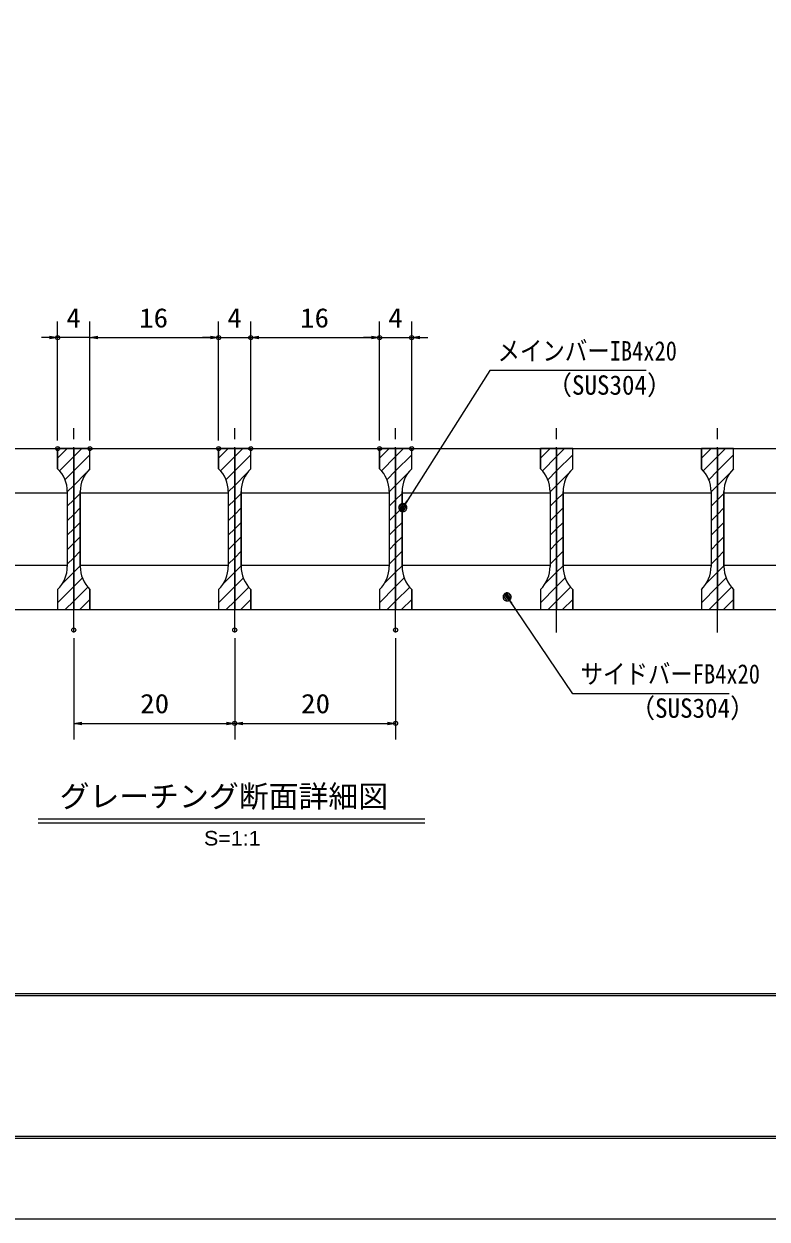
# Model space of a CAD drawing. Units: millimetres, scale not verified, with parts at other scales. Extents: x -1050 to 1050, y -742 to 742.
# Drawn here: x -626 to -165, y -742 to 0 of the extents above; entities that cross this region are included whole.
import ezdxf
from ezdxf.enums import TextEntityAlignment as Align

# ---------------------------------------------------------------- set-up
doc = ezdxf.new("R2010")
doc.units = ezdxf.units.MM
doc.header["$LTSCALE"] = 5
doc.header["$PDMODE"] = 32
doc.header["$PDSIZE"] = 2.5
doc.linetypes.add('CHAIN1', pattern=[8, 5, -1, 1, -1])
for name, color, linetype, lineweight in [('0-0_7-図\u3000枠', 4, 'Continuous', 9), ('0-3_寸法注釈', 2, 'Continuous', 9), ('0-4_0', 2, 'Continuous', 9), ('0-5_DEFPOINTS', 134, 'Continuous', 9), ('0-6_蓋', 5, 'Continuous', 9), ('0-7_中心線', 6, 'CHAIN1', 9), ('0-9_ハッチング', 4, 'Continuous', 9)]:
    doc.layers.add(name, color=color, linetype=linetype, lineweight=lineweight)
doc.styles.add('HG丸ｺﾞｼｯｸM-PRO', font='')
doc.styles.add('ＭＳ ゴシック', font='')
doc.styles.get('HG丸ｺﾞｼｯｸM-PRO').set_extended_font_data('HG丸ｺﾞｼｯｸM-PRO')
doc.styles.get('ＭＳ ゴシック').set_extended_font_data('MS Gothic')

# ---------------------------------------------------------------- blocks, each defined once
blk = doc.blocks.new('_OPEN')
at = {"layer": '0-4_0'}
blk.add_line((0, 0), (-5, 0), dxfattribs=at)
blk.add_lwpolyline([(-5, 0.833), (0, 0), (-5, -0.833)], dxfattribs=at)
blk = doc.blocks.new('_Dot')
at = {"layer": '0-4_0'}
for p, q in [((-2.5, 0), (-5, 0)), ((2.445, 0.5), (-2.445, 0.5)), ((1.997, 1.5), (-1.997, 1.5)), ((2.289, -0.995), (-2.289, -0.995)), ((1.499, -1.995), (-1.499, -1.995))]:
    blk.add_line(p, q, dxfattribs=at)
for points in [[(2.5, 0), (2.48, 0.313), (2.421, 0.622), (2.324, 0.92), (2.191, 1.204), (2.023, 1.469), (1.822, 1.711), (1.594, 1.926), (1.34, 2.111), (1.064, 2.262), (0.773, 2.378), (0.468, 2.456), (0.157, 2.495), (-0.157, 2.495), (-0.468, 2.456), (-0.773, 2.378), (-1.064, 2.262), (-1.34, 2.111), (-1.594, 1.926), (-1.822, 1.711), (-2.023, 1.469), (-2.191, 1.204), (-2.324, 0.92), (-2.421, 0.622), (-2.48, 0.313), (-2.5, 0), (0, 0)], [(-2.5, 0), (-2.48, -0.313), (-2.421, -0.622), (-2.324, -0.92), (-2.191, -1.204), (-2.023, -1.469), (-1.822, -1.711), (-1.594, -1.926), (-1.34, -2.111), (-1.064, -2.262), (-0.773, -2.378), (-0.468, -2.456), (-0.157, -2.495), (0.157, -2.495), (0.468, -2.456), (0.773, -2.378), (1.064, -2.262), (1.34, -2.111), (1.594, -1.926), (1.822, -1.711), (2.023, -1.469), (2.191, -1.204), (2.324, -0.92), (2.421, -0.622), (2.48, -0.313), (2.5, 0), (0, 0)]]:
    blk.add_lwpolyline(points, close=True, dxfattribs=at)

msp = doc.modelspace()

# ---------------------------------------------------------------- linework, layer by layer
at = {"layer": '0-0_7-図\u3000枠'}
for p, q in [((998.75, -602.5), (-973.75, -602.5)), ((998.75, -603.75), (-973.75, -603.75)), ((1000, -692.5), (-975, -692.5)), ((998.75, -691.25), (-973.75, -691.25))]:
    msp.add_line(p, q, dxfattribs=at)
at = {"layer": '0-3_寸法注釈'}
for p, q in [((-605.45, -258.808), (-605.45, -184.9)), ((-585.45, -258.808), (-585.45, -184.9)), ((-585.45, -258.808), (-585.45, -184.9)), ((-505.45, -258.808), (-505.45, -184.9)), ((-505.45, -258.808), (-505.45, -184.9)), ((-485.45, -258.808), (-485.45, -184.9)), ((-485.45, -258.808), (-485.45, -184.9)), ((-405.45, -258.808), (-405.45, -184.9)), ((-405.45, -258.808), (-405.45, -184.9)), ((-385.45, -258.808), (-385.45, -184.9)), ((-610.45, -194.9), (-615.45, -194.9)), ((-585.45, -194.9), (-605.45, -194.9)), ((-580.45, -194.9), (-510.45, -194.9)), ((-580.45, -194.9), (-575.45, -194.9)), ((-510.45, -194.9), (-515.45, -194.9)), ((-505.45, -194.9), (-485.45, -194.9)), ((-480.45, -194.9), (-410.45, -194.9)), ((-480.45, -194.9), (-475.45, -194.9)), ((-410.45, -194.9), (-415.45, -194.9)), ((-405.45, -194.9), (-385.45, -194.9)), ((-380.45, -194.9), (-375.45, -194.9)), ((-595.45, -381.51), (-595.45, -444.529)), ((-495.45, -381.51), (-495.45, -444.529)), ((-495.45, -381.51), (-495.45, -444.529)), ((-395.45, -381.51), (-395.45, -444.529)), ((-590.45, -434.529), (-500.45, -434.529)), ((-490.45, -434.529), (-400.45, -434.529)), ((-617.576, -493.827), (-377.371, -493.827)), ((-617.576, -496.327), (-377.371, -496.327))]:
    msp.add_line(p, q, dxfattribs=at)
for points in [[(-239.764, -215.417), (-336.954, -215.417), (-390.465, -299.666)], [(-188.143, -416.117), (-285.333, -416.117), (-325.643, -356.797)]]:
    msp.add_lwpolyline(points, dxfattribs=at)
at = {"layer": '0-5_DEFPOINTS'}
msp.add_lwpolyline([(-1050, -742.5), (-1050, 742.5), (1050, 742.5), (1050, -742.5)], close=True, dxfattribs=at)
for p in [(-605.45, -194.9), (-505.45, -194.9), (-485.45, -194.9), (-405.45, -194.9), (-385.45, -194.9), (-605.45, -263.808), (-585.45, -263.808), (-505.45, -263.808), (-485.45, -263.808), (-405.45, -263.808), (-385.45, -263.808), (-595.45, -376.51), (-495.45, -376.51), (-395.45, -376.51), (-495.45, -434.529), (-395.45, -434.529)]:
    msp.add_point(p, dxfattribs=at)
at = {"layer": '0-6_蓋'}
for p, q in [((-880.45, -263.808), (-110.45, -263.808)), ((-585.45, -263.808), (-605.45, -263.808)), ((-605.45, -276.308), (-605.45, -263.808)), ((-585.45, -276.308), (-585.45, -263.808)), ((-485.45, -263.808), (-505.45, -263.808)), ((-505.45, -276.308), (-505.45, -263.808)), ((-485.45, -276.308), (-485.45, -263.808)), ((-405.45, -276.308), (-405.45, -263.808)), ((-285.45, -263.808), (-305.45, -263.808)), ((-305.45, -276.308), (-305.45, -263.808)), ((-285.45, -276.308), (-285.45, -263.808)), ((-185.45, -263.808), (-205.45, -263.808)), ((-205.45, -276.308), (-205.45, -263.808)), ((-185.45, -276.308), (-185.45, -263.808)), ((-691.45, -291.308), (-599.45, -291.308)), ((-599.45, -290.591), (-599.45, -337.025)), ((-591.45, -290.591), (-591.45, -337.025)), ((-591.45, -291.308), (-499.45, -291.308)), ((-499.45, -290.591), (-499.45, -337.025)), ((-491.45, -290.591), (-491.45, -337.025)), ((-491.45, -291.308), (-399.45, -291.308)), ((-399.45, -290.591), (-399.45, -337.025)), ((-391.45, -290.591), (-391.45, -337.025)), ((-391.45, -291.308), (-299.45, -291.308)), ((-299.45, -290.591), (-299.45, -337.025)), ((-291.45, -290.591), (-291.45, -337.025)), ((-291.45, -291.308), (-199.45, -291.308)), ((-199.45, -290.591), (-199.45, -337.025)), ((-191.45, -290.591), (-191.45, -337.025)), ((-191.45, -291.308), (-110.45, -291.308)), ((-691.45, -336.308), (-599.45, -336.308)), ((-591.45, -336.308), (-499.45, -336.308)), ((-491.45, -336.308), (-399.45, -336.308)), ((-391.45, -336.308), (-299.45, -336.308)), ((-291.45, -336.308), (-199.45, -336.308)), ((-191.45, -336.308), (-110.45, -336.308)), ((-605.45, -351.308), (-605.45, -363.808)), ((-585.45, -351.308), (-585.45, -363.808)), ((-505.45, -351.308), (-505.45, -363.808)), ((-485.45, -351.308), (-485.45, -363.808)), ((-405.45, -351.308), (-405.45, -363.808)), ((-385.45, -351.308), (-385.45, -363.808)), ((-305.45, -351.308), (-305.45, -363.808)), ((-285.45, -351.308), (-285.45, -363.808)), ((-205.45, -351.308), (-205.45, -363.808)), ((-185.45, -351.308), (-185.45, -363.808)), ((-880.45, -363.808), (-110.45, -363.808)), ((-605.45, -363.808), (-585.45, -363.808)), ((-505.45, -363.808), (-485.45, -363.808)), ((-405.45, -363.808), (-385.45, -363.808)), ((-305.45, -363.808), (-285.45, -363.808)), ((-205.45, -363.808), (-185.45, -363.808))]:
    msp.add_line(p, q, dxfattribs=at)
msp.add_lwpolyline([(-385.45, -276.308), (-385.45, -263.808), (-405.45, -263.808)], dxfattribs=at)
for centre, start, end in [((-619.45, -290.591), 0, 45.573), ((-571.45, -290.591), 134.427, 180), ((-519.45, -290.591), 0, 45.573), ((-471.45, -290.591), 134.427, 180), ((-419.45, -290.591), 0, 45.573), ((-371.45, -290.591), 134.427, 180), ((-319.45, -290.591), 0, 45.573), ((-271.45, -290.591), 134.427, 180), ((-219.45, -290.591), 0, 45.573), ((-171.45, -290.591), 134.427, 180), ((-619.45, -337.025), 314.427, 0), ((-571.45, -337.025), 180, 225.573), ((-519.45, -337.025), 314.427, 0), ((-471.45, -337.025), 180, 225.573), ((-419.45, -337.025), 314.427, 0), ((-371.45, -337.025), 180, 225.573), ((-319.45, -337.025), 314.427, 0), ((-271.45, -337.025), 180, 225.573), ((-219.45, -337.025), 314.427, 0), ((-171.45, -337.025), 180, 225.573)]:
    msp.add_arc(centre, 20, start, end, dxfattribs=at)
at = {"layer": '0-7_中心線'}
for p, q in [((-595.45, -378.035), (-595.45, -251.106)), ((-495.45, -378.035), (-495.45, -251.106)), ((-395.45, -378.035), (-395.45, -251.106)), ((-295.45, -378.035), (-295.45, -251.106)), ((-195.45, -378.035), (-195.45, -251.106))]:
    msp.add_line(p, q, dxfattribs=at)
at = {"layer": '0-9_ハッチング'}
for p, q in [((-605.45, -263.808), (-605.45, -276.308)), ((-605.45, -269.778), (-599.48, -263.808)), ((-505.45, -263.808), (-505.45, -276.308)), ((-505.45, -269.778), (-499.48, -263.808)), ((-405.45, -263.808), (-405.45, -276.308)), ((-405.45, -269.778), (-399.48, -263.808)), ((-305.45, -263.808), (-305.45, -276.308)), ((-305.45, -269.778), (-299.48, -263.808)), ((-205.45, -263.808), (-205.45, -276.308)), ((-205.45, -269.778), (-199.48, -263.808)), ((-599.45, -290.591), (-599.45, -337.025)), ((-599.45, -299.699), (-595.45, -295.699)), ((-595.45, -295.699), (-591.45, -291.699)), ((-591.45, -337.025), (-591.45, -290.591)), ((-499.45, -290.591), (-499.45, -337.025)), ((-499.45, -299.699), (-495.45, -295.699)), ((-495.45, -295.699), (-491.45, -291.699)), ((-491.45, -337.025), (-491.45, -290.591)), ((-399.45, -290.591), (-399.45, -337.025)), ((-399.45, -299.699), (-395.45, -295.699)), ((-395.45, -295.699), (-391.45, -291.699)), ((-391.45, -337.025), (-391.45, -290.591)), ((-299.45, -290.591), (-299.45, -337.025)), ((-299.45, -299.699), (-295.45, -295.699)), ((-295.45, -295.699), (-291.45, -291.699)), ((-291.45, -337.025), (-291.45, -290.591)), ((-199.45, -290.591), (-199.45, -337.025)), ((-199.45, -299.699), (-195.45, -295.699)), ((-195.45, -295.699), (-191.45, -291.699)), ((-191.45, -337.025), (-191.45, -290.591)), ((-595.45, -304.679), (-591.45, -300.679)), ((-495.45, -304.679), (-491.45, -300.679)), ((-395.45, -304.679), (-391.45, -300.679)), ((-295.45, -304.679), (-291.45, -300.679)), ((-195.45, -304.679), (-191.45, -300.679)), ((-599.45, -308.679), (-595.45, -304.679)), ((-595.45, -313.66), (-591.45, -309.66)), ((-499.45, -308.679), (-495.45, -304.679)), ((-495.45, -313.66), (-491.45, -309.66)), ((-399.45, -308.679), (-395.45, -304.679)), ((-395.45, -313.66), (-391.45, -309.66)), ((-299.45, -308.679), (-295.45, -304.679)), ((-295.45, -313.66), (-291.45, -309.66)), ((-199.45, -308.679), (-195.45, -304.679)), ((-195.45, -313.66), (-191.45, -309.66)), ((-599.45, -317.66), (-595.45, -313.66)), ((-595.45, -322.64), (-591.45, -318.64)), ((-499.45, -317.66), (-495.45, -313.66)), ((-495.45, -322.64), (-491.45, -318.64)), ((-399.45, -317.66), (-395.45, -313.66)), ((-395.45, -322.64), (-391.45, -318.64)), ((-299.45, -317.66), (-295.45, -313.66)), ((-295.45, -322.64), (-291.45, -318.64)), ((-199.45, -317.66), (-195.45, -313.66)), ((-195.45, -322.64), (-191.45, -318.64)), ((-599.45, -326.64), (-595.45, -322.64)), ((-499.45, -326.64), (-495.45, -322.64)), ((-399.45, -326.64), (-395.45, -322.64)), ((-299.45, -326.64), (-295.45, -322.64)), ((-199.45, -326.64), (-195.45, -322.64)), ((-599.45, -335.62), (-595.45, -331.62)), ((-595.45, -331.62), (-591.45, -327.62)), ((-499.45, -335.62), (-495.45, -331.62)), ((-495.45, -331.62), (-491.45, -327.62)), ((-399.45, -335.62), (-395.45, -331.62)), ((-395.45, -331.62), (-391.45, -327.62)), ((-299.45, -335.62), (-295.45, -331.62)), ((-295.45, -331.62), (-291.45, -327.62)), ((-199.45, -335.62), (-195.45, -331.62)), ((-195.45, -331.62), (-191.45, -327.62)), ((-591.717, -363.808), (-585.45, -357.541)), ((-491.717, -363.808), (-485.45, -357.541)), ((-391.717, -363.808), (-385.45, -357.541)), ((-291.717, -363.808), (-285.45, -357.541)), ((-191.717, -363.808), (-185.45, -357.541))]:
    msp.add_line(p, q, dxfattribs=at)
for points in [[(-605.45, -351.308), (-605.45, -363.808), (-595.45, -363.808), (-595.45, -263.808), (-605.45, -263.808)], [(-604.31, -277.619), (-595.45, -268.758), (-590.5, -263.808)], [(-595.45, -263.808), (-595.45, -363.808), (-585.45, -363.808), (-585.45, -351.308)], [(-585.45, -276.308), (-585.45, -263.808), (-595.45, -263.808)], [(-505.45, -351.308), (-505.45, -363.808), (-495.45, -363.808), (-495.45, -263.808), (-505.45, -263.808)], [(-504.31, -277.619), (-495.45, -268.758), (-490.5, -263.808)], [(-495.45, -263.808), (-495.45, -363.808), (-485.45, -363.808), (-485.45, -351.308)], [(-485.45, -276.308), (-485.45, -263.808), (-495.45, -263.808)], [(-405.45, -351.308), (-405.45, -363.808), (-395.45, -363.808), (-395.45, -263.808), (-405.45, -263.808)], [(-404.31, -277.619), (-395.45, -268.758), (-390.5, -263.808)], [(-395.45, -263.808), (-395.45, -363.808), (-385.45, -363.808), (-385.45, -351.308)], [(-385.45, -276.308), (-385.45, -263.808), (-395.45, -263.808)], [(-305.45, -351.308), (-305.45, -363.808), (-295.45, -363.808), (-295.45, -263.808), (-305.45, -263.808)], [(-304.31, -277.619), (-295.45, -268.758), (-290.5, -263.808)], [(-295.45, -263.808), (-295.45, -363.808), (-285.45, -363.808), (-285.45, -351.308)], [(-285.45, -276.308), (-285.45, -263.808), (-295.45, -263.808)], [(-205.45, -351.308), (-205.45, -363.808), (-195.45, -363.808), (-195.45, -263.808), (-205.45, -263.808)], [(-204.31, -277.619), (-195.45, -268.758), (-190.5, -263.808)], [(-195.45, -263.808), (-195.45, -363.808), (-185.45, -363.808), (-185.45, -351.308)], [(-185.45, -276.308), (-185.45, -263.808), (-195.45, -263.808)], [(-600.925, -283.213), (-595.45, -277.738), (-585.45, -267.738)], [(-500.925, -283.213), (-495.45, -277.738), (-485.45, -267.738)], [(-400.925, -283.213), (-395.45, -277.738), (-385.45, -267.738)], [(-300.925, -283.213), (-295.45, -277.738), (-285.45, -267.738)], [(-200.925, -283.213), (-195.45, -277.738), (-185.45, -267.738)], [(-599.45, -290.719), (-595.45, -286.719), (-587.698, -278.966)], [(-499.45, -290.719), (-495.45, -286.719), (-487.698, -278.966)], [(-399.45, -290.719), (-395.45, -286.719), (-387.698, -278.966)], [(-299.45, -290.719), (-295.45, -286.719), (-287.698, -278.966)], [(-199.45, -290.719), (-195.45, -286.719), (-187.698, -278.966)], [(-602.712, -347.862), (-595.45, -340.6), (-591.45, -336.6)], [(-502.712, -347.862), (-495.45, -340.6), (-491.45, -336.6)], [(-402.712, -347.862), (-395.45, -340.6), (-391.45, -336.6)], [(-302.712, -347.862), (-295.45, -340.6), (-291.45, -336.6)], [(-202.712, -347.862), (-195.45, -340.6), (-191.45, -336.6)], [(-605.45, -359.581), (-595.45, -349.581), (-590.063, -344.194)], [(-505.45, -359.581), (-495.45, -349.581), (-490.063, -344.194)], [(-405.45, -359.581), (-395.45, -349.581), (-390.063, -344.194)], [(-305.45, -359.581), (-295.45, -349.581), (-290.063, -344.194)], [(-205.45, -359.581), (-195.45, -349.581), (-190.063, -344.194)], [(-600.698, -363.808), (-595.45, -358.561), (-586.728, -349.839)], [(-500.698, -363.808), (-495.45, -358.561), (-486.728, -349.839)], [(-400.698, -363.808), (-395.45, -358.561), (-386.728, -349.839)], [(-300.698, -363.808), (-295.45, -358.561), (-286.728, -349.839)], [(-200.698, -363.808), (-195.45, -358.561), (-186.728, -349.839)]]:
    msp.add_lwpolyline(points, dxfattribs=at)
for centre, start, end in [((-619.45, -290.591), 0, 45.573), ((-571.45, -290.591), 134.427, 180), ((-519.45, -290.591), 0, 45.573), ((-471.45, -290.591), 134.427, 180), ((-419.45, -290.591), 0, 45.573), ((-371.45, -290.591), 134.427, 180), ((-319.45, -290.591), 0, 45.573), ((-271.45, -290.591), 134.427, 180), ((-219.45, -290.591), 0, 45.573), ((-171.45, -290.591), 134.427, 180), ((-619.45, -337.025), 314.427, 0), ((-571.45, -337.025), 180, 225.573), ((-519.45, -337.025), 314.427, 0), ((-471.45, -337.025), 180, 225.573), ((-419.45, -337.025), 314.427, 0), ((-371.45, -337.025), 180, 225.573), ((-319.45, -337.025), 314.427, 0), ((-271.45, -337.025), 180, 225.573), ((-219.45, -337.025), 314.427, 0), ((-171.45, -337.025), 180, 225.573)]:
    msp.add_arc(centre, 20, start, end, dxfattribs=at)

# ---------------------------------------------------------------- block references
at = {"layer": '0-3_寸法注釈'}
for p in [(-605.45, -194.9), (-505.45, -194.9), (-505.45, -194.9), (-405.45, -194.9), (-405.45, -194.9), (-495.45, -434.529), (-395.45, -434.529)]:
    msp.add_blockref('_OPEN', p, dxfattribs=at)
for name, p, rotation in [('_OPEN', (-585.45, -194.9), 180), ('_OPEN', (-585.45, -194.9), 180), ('_OPEN', (-485.45, -194.9), 180), ('_OPEN', (-485.45, -194.9), 180), ('_OPEN', (-385.45, -194.9), 180), ('_Dot', (-391.009, -300.506), 237.09638), ('_Dot', (-326.215, -355.977), 124.85308), ('_OPEN', (-595.45, -434.529), 180), ('_OPEN', (-495.45, -434.529), 180)]:
    msp.add_blockref(name, p, dxfattribs=dict(at, rotation=rotation))

# ---------------------------------------------------------------- texts
at = {"layer": '0-3_寸法注釈', "color": 7}
for s, height, style, width, p in [('4', 12.02, 'ＭＳ ゴシック', 1.1, (-600.035, -192.213)), ('16', 12.02, 'ＭＳ ゴシック', 1.1, (-554.838, -192.213)), ('4', 12.02, 'ＭＳ ゴシック', 1.1, (-500.035, -192.213)), ('16', 12.02, 'ＭＳ ゴシック', 1.1, (-454.838, -192.213)), ('4', 12.02, 'ＭＳ ゴシック', 1.1, (-400.035, -192.213)), ('メインバーIB4x20', 12.03, 'ＭＳ ゴシック', 0.85, (-332.177, -212.73)), ('（SUS304）', 12.02, 'ＭＳ ゴシック', 0.95, (-301.468, -233.973)), ('サイドバーFB4x20', 12.03, 'ＭＳ ゴシック', 0.85, (-280.556, -413.43)), ('20', 12.02, 'ＭＳ ゴシック', 1.1, (-554.183, -431.842)), ('20', 12.02, 'ＭＳ ゴシック', 1.1, (-454.183, -431.842)), ('（SUS304）', 12.02, 'ＭＳ ゴシック', 0.95, (-249.847, -434.674)), ('S=1:1', 9.062, 'HG丸ｺﾞｼｯｸM-PRO', 1.1, (-514.549, -513.128))]:
    msp.add_text(s, height=height, dxfattribs=dict(at, style=style, width=width)).set_placement(p, align=Align.BOTTOM_LEFT)
at = {"layer": '0-3_寸法注釈', "color": 7, "style": 'HG丸ｺﾞｼｯｸM-PRO'}
msp.add_text('グレーチング断面詳細図', height=13.6, dxfattribs=at).set_placement((-604.214, -490.716), align=Align.BOTTOM_LEFT)

doc.saveas('drawing.dxf')
